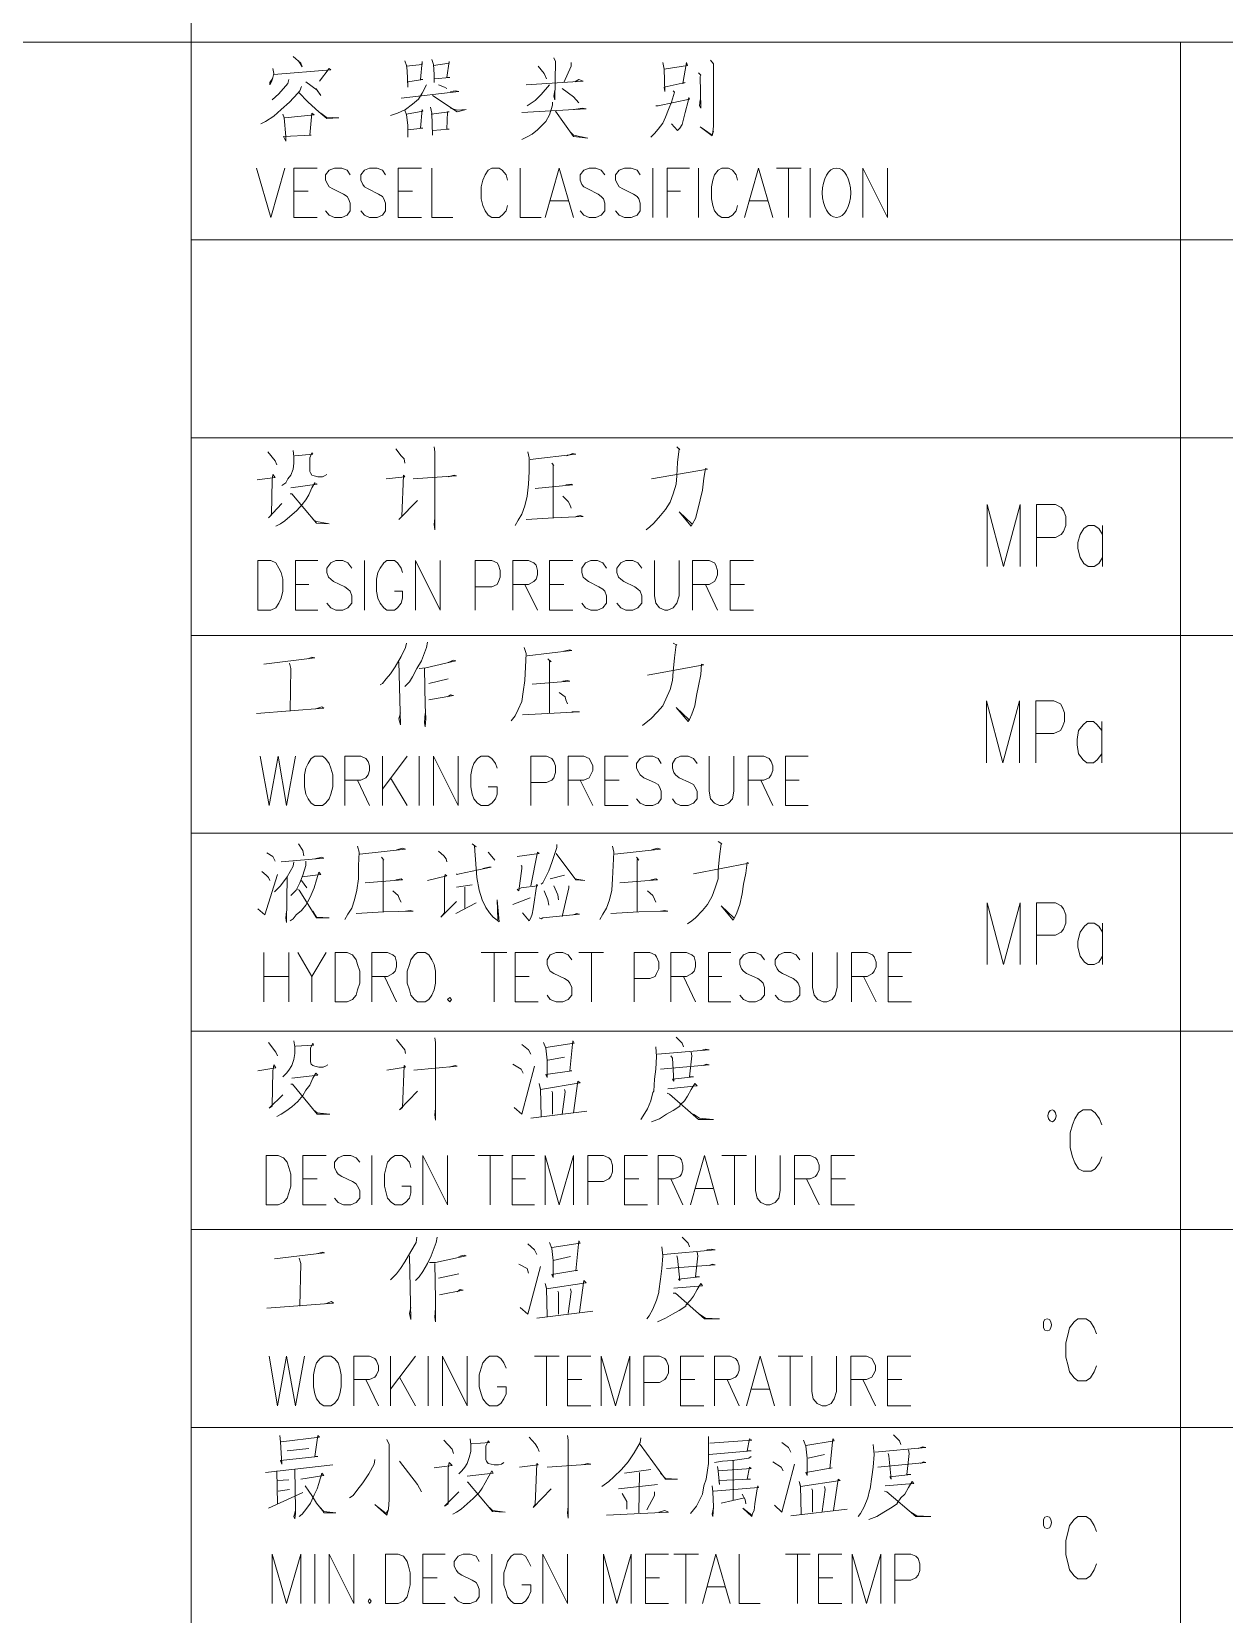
# Model space of a CAD drawing. Header units: millimetres. Extents: x 0 to 588, y 0 to 874.
# Drawn here: x 520.23 to 553.92, y 756.34 to 801.05 of the extents above; entities that cross this region are included whole.
import ezdxf

# ---------------------------------------------------------------- set-up
doc = ezdxf.new("R2010")
doc.units = ezdxf.units.MM
doc.layers.get('0').update_dxf_attribs({"lineweight": 18})

msp = doc.modelspace()

# ---------------------------------------------------------------- linework, layer by layer
at = {"color": 6, "lineweight": 0}
for points in [[(524.743, 806.344), (524.743, 677.777)], [(455.02, 800.756), (580.623, 800.756)], [(552.683, 800.756), (552.683, 677.777)], [(527.05, 800.015), (527.071, 799.867), (527.05, 799.761), (527.008, 799.634), (526.965, 799.55), (526.965, 799.613), (527.05, 799.74)], [(527.071, 799.846), (528.68, 799.973), (528.638, 800.015), (528.362, 799.655)], [(527.621, 800.354), (527.833, 800.163), (527.875, 800.058), (527.77, 800.227)], [(530.775, 800.227), (530.818, 800.1), (530.839, 799.952), (530.86, 799.486), (530.86, 799.634), (531.283, 799.698), (531.22, 799.698), (531.262, 800.205), (531.262, 800.121), (530.818, 800.079)], [(531.537, 800.269), (531.58, 800.121), (531.601, 799.846), (531.601, 799.613), (531.601, 799.719), (532.045, 799.761), (531.961, 799.761), (532.024, 800.205), (532.024, 800.163), (531.58, 800.1)], [(534.543, 800.079), (534.712, 799.867), (534.776, 799.719)], [(534.987, 800.312), (535.03, 800.205), (535.009, 799.126), (534.987, 799.232), (535.009, 799.402)], [(535.474, 800.184), (535.474, 800.079), (535.263, 799.613)], [(538.057, 800.184), (538.099, 799.994), (538.12, 799.359), (538.099, 799.486), (538.692, 799.613), (538.628, 799.592), (538.734, 800.184), (538.755, 800.1), (538.099, 799.994)], [(539.411, 800.248), (539.496, 800.142), (539.496, 798.385), (539.475, 798.216), (539.454, 798.11), (539.115, 798.364), (539.454, 798.131), (539.496, 798.237)], [(527.854, 799.507), (527.812, 799.38), (527.749, 799.316), (527.516, 799.062), (527.283, 798.851), (527.071, 798.661), (526.838, 798.513), (526.711, 798.449)], [(527.495, 799.698), (527.473, 799.592), (527.219, 799.295), (527.029, 799.126)], [(527.981, 799.634), (528.299, 799.402), (528.405, 799.253), (528.256, 799.444)], [(531.389, 799.55), (531.262, 799.316), (531.156, 799.147), (530.987, 798.999), (530.797, 798.851), (530.564, 798.745), (530.373, 798.682)], [(531.728, 799.55), (531.897, 799.486), (531.961, 799.444)], [(534.204, 799.55), (535.813, 799.655), (535.686, 799.698), (535.58, 799.634)], [(534.861, 799.55), (534.628, 799.274), (534.458, 799.105), (534.226, 798.957)], [(539.073, 799.888), (539.136, 799.824), (539.115, 799.783), (539.136, 798.894), (539.094, 798.957), (539.115, 799.126)], [(527.77, 799.338), (528.045, 799.062), (528.341, 798.787), (528.574, 798.597), (528.913, 798.618), (528.553, 798.639), (528.405, 798.745)], [(530.669, 799.169), (532.299, 799.359), (532.215, 799.38), (532.067, 799.359)], [(531.558, 799.253), (532.257, 798.787), (532.511, 798.851), (532.257, 798.83), (532.067, 798.894)], [(534.945, 799.062), (534.945, 798.978), (534.861, 798.703), (534.755, 798.513), (534.649, 798.406), (534.522, 798.28), (534.374, 798.153), (534.247, 798.089), (534.077, 798.004)], [(535.22, 799.444), (535.538, 799.211), (535.686, 799.042)], [(538.353, 799.38), (538.395, 799.338), (538.311, 799.062), (538.226, 798.851), (538.141, 798.639), (538.057, 798.47), (537.93, 798.301), (537.824, 798.173), (537.718, 798.068)], [(537.866, 798.957), (537.93, 798.957), (538.819, 799.147), (538.798, 799.19), (538.776, 799.084), (538.692, 798.766), (538.649, 798.576), (538.607, 798.427), (538.543, 798.322), (538.48, 798.258), (538.311, 798.449)], [(527.325, 798.724), (527.367, 798.618), (527.41, 798.089), (527.41, 797.962), (527.346, 798.089), (528.13, 798.131), (528.087, 798.131), (528.151, 798.745), (528.214, 798.703), (527.389, 798.618)], [(530.775, 798.83), (530.818, 798.703), (530.86, 798.406), (530.86, 798.068), (530.86, 798.28), (531.283, 798.322), (531.22, 798.322), (531.262, 798.851), (531.283, 798.809), (530.818, 798.724)], [(531.495, 798.915), (531.537, 798.745), (531.558, 798.131), (531.558, 798.258), (532.024, 798.301), (531.961, 798.301), (531.982, 798.787), (532.024, 798.787), (531.516, 798.724)], [(534.077, 798.766), (535.898, 798.872), (535.792, 798.894), (535.538, 798.851)], [(535.03, 798.809), (535.538, 798.089), (535.94, 798.046), (535.538, 798.131), (535.453, 798.216)], [(526.584, 797.2), (526.986, 795.803), (527.389, 797.2)], [(527.643, 795.803), (527.643, 797.2), (528.299, 797.2)], [(529.23, 797.009), (529.145, 797.137), (528.997, 797.2), (528.786, 797.2), (528.638, 797.137), (528.532, 797.009), (528.532, 796.861), (528.595, 796.735), (528.638, 796.671), (528.743, 796.607), (529.04, 796.459), (529.145, 796.396), (529.188, 796.332), (529.23, 796.205), (529.23, 795.994), (529.145, 795.867), (528.997, 795.803), (528.786, 795.803), (528.638, 795.867), (528.532, 795.994)], [(530.225, 797.009), (530.14, 797.137), (529.992, 797.2), (529.78, 797.2), (529.632, 797.137), (529.527, 797.009), (529.527, 796.861), (529.59, 796.735), (529.632, 796.671), (529.738, 796.607), (530.034, 796.459), (530.14, 796.396), (530.183, 796.332), (530.225, 796.205), (530.225, 795.994), (530.14, 795.867), (529.992, 795.803), (529.78, 795.803), (529.632, 795.867), (529.527, 795.994)], [(530.585, 795.803), (530.585, 797.2), (531.241, 797.2)], [(531.537, 797.2), (531.537, 795.803), (532.13, 795.803)], [(533.675, 796.861), (533.633, 797.009), (533.527, 797.137), (533.442, 797.2), (533.231, 797.2), (533.125, 797.137), (533.04, 797.009), (532.977, 796.861), (532.934, 796.671), (532.934, 796.332), (532.977, 796.141), (533.04, 795.994), (533.125, 795.867), (533.231, 795.803), (533.442, 795.803), (533.527, 795.867), (533.633, 795.994), (533.675, 796.141)], [(534.035, 797.2), (534.035, 795.803), (534.628, 795.803)], [(534.734, 795.803), (535.136, 797.2), (535.538, 795.803)], [(536.427, 797.009), (536.321, 797.137), (536.173, 797.2), (535.982, 797.2), (535.834, 797.137), (535.728, 797.009), (535.728, 796.861), (535.771, 796.735), (535.834, 796.671), (535.94, 796.607), (536.236, 796.459), (536.321, 796.396), (536.385, 796.332), (536.427, 796.205), (536.427, 795.994), (536.321, 795.867), (536.173, 795.803), (535.982, 795.803), (535.834, 795.867), (535.728, 795.994)], [(537.422, 797.009), (537.337, 797.137), (537.168, 797.2), (536.977, 797.2), (536.829, 797.137), (536.723, 797.009), (536.723, 796.861), (536.787, 796.735), (536.829, 796.671), (536.935, 796.607), (537.231, 796.459), (537.337, 796.396), (537.379, 796.332), (537.422, 796.205), (537.422, 795.994), (537.337, 795.867), (537.168, 795.803), (536.977, 795.803), (536.829, 795.867), (536.723, 795.994)], [(537.782, 797.2), (537.782, 795.803)], [(538.184, 795.803), (538.184, 797.2), (538.819, 797.2)], [(539.073, 797.2), (539.073, 795.803)], [(540.173, 796.861), (540.131, 797.009), (540.025, 797.137), (539.919, 797.2), (539.729, 797.2), (539.623, 797.137), (539.517, 797.009), (539.475, 796.861), (539.433, 796.671), (539.433, 796.332), (539.475, 796.141), (539.517, 795.994), (539.623, 795.867), (539.729, 795.803), (539.919, 795.803), (540.025, 795.867), (540.131, 795.994), (540.173, 796.141)], [(540.364, 795.803), (540.766, 797.2), (541.168, 795.803)], [(541.274, 797.2), (541.972, 797.2)], [(541.613, 797.2), (541.613, 795.803)], [(542.226, 797.2), (542.226, 795.803)], [(543.708, 795.803), (543.708, 797.2), (544.407, 795.803), (544.407, 797.2)], [(527.643, 796.544), (528.045, 796.544)], [(530.585, 796.544), (530.987, 796.544)], [(538.184, 796.544), (538.565, 796.544)], [(534.882, 796.269), (535.39, 796.269)], [(540.512, 796.269), (541.02, 796.269)], [(527.643, 795.803), (528.299, 795.803)], [(530.585, 795.803), (531.241, 795.803)], [(524.743, 795.168), (580.623, 795.168)], [(524.743, 789.58), (580.623, 789.58)], [(527.621, 789.22), (527.643, 789.051), (527.643, 788.861), (527.621, 788.691), (527.558, 788.521), (527.473, 788.416), (527.41, 788.31), (527.304, 788.226)], [(530.521, 789.262), (530.669, 789.072), (530.754, 788.987), (530.775, 788.861)], [(531.601, 789.326), (531.622, 789.178), (531.622, 786.976), (531.601, 787.124), (531.622, 787.315)], [(538.459, 789.326), (538.543, 789.241), (538.522, 789.262), (538.48, 788.881), (538.459, 788.501), (538.438, 788.268), (538.353, 787.992), (538.268, 787.76), (538.141, 787.548), (537.993, 787.379), (537.803, 787.167), (537.697, 787.061), (537.591, 786.976)], [(526.902, 789.178), (527.114, 788.924), (527.156, 788.818)], [(527.664, 789.072), (528.172, 789.115), (528.151, 789.157), (528.087, 789.008), (528.087, 788.628), (528.108, 788.585), (528.151, 788.521), (528.214, 788.501), (528.32, 788.479), (528.447, 788.479), (528.51, 788.501), (528.574, 788.543)], [(534.247, 789.178), (534.289, 789.008), (534.289, 788.628), (534.268, 788.268), (534.226, 787.929), (534.162, 787.654), (534.077, 787.421), (533.971, 787.252), (533.887, 787.103)], [(534.31, 788.966), (535.601, 789.115), (535.517, 789.136), (535.347, 789.072)], [(534.924, 788.861), (534.987, 788.797), (534.966, 788.818), (534.966, 787.315)], [(526.606, 788.394), (527.114, 788.458), (527.05, 788.543), (527.029, 788.394), (527.008, 787.4), (526.923, 787.315), (527.304, 787.717)], [(530.246, 788.416), (530.775, 788.479), (530.733, 788.521), (530.691, 787.358), (530.606, 787.273), (531.135, 787.802)], [(531.008, 788.416), (532.236, 788.501), (532.172, 788.521), (532.003, 788.479)], [(537.739, 788.416), (539.327, 788.691), (539.263, 788.712), (539.221, 788.437), (539.178, 788.098), (539.115, 787.823), (539.052, 787.548), (538.988, 787.294), (538.903, 787.146), (538.861, 787.082), (538.522, 787.484), (538.882, 787.146)], [(527.558, 788.162), (528.299, 788.268), (528.235, 788.31), (528.151, 788.162), (528.066, 787.971), (527.981, 787.823), (527.875, 787.696), (527.727, 787.527), (527.389, 787.231), (527.262, 787.146), (527.135, 787.082)], [(527.537, 787.992), (527.579, 787.992), (528.278, 787.167), (528.638, 787.146), (528.278, 787.21), (528.172, 787.273)], [(534.458, 788.141), (535.517, 788.247), (535.474, 788.268), (535.326, 788.247)], [(535.241, 787.929), (535.39, 787.781), (535.432, 787.696), (535.474, 787.59)], [(547.222, 785.939), (547.222, 787.696), (547.688, 785.939), (548.153, 787.696), (548.153, 785.939)], [(548.619, 785.939), (548.619, 787.696), (549.148, 787.696), (549.317, 787.612), (549.381, 787.527), (549.444, 787.358), (549.444, 787.103), (549.381, 786.934), (549.317, 786.85), (549.148, 786.765), (548.619, 786.765)], [(534.204, 787.273), (534.987, 787.315), (535.813, 787.358), (535.728, 787.379), (535.601, 787.358)], [(550.481, 786.85), (550.376, 787.019), (550.249, 787.103), (550.079, 787.103), (549.952, 787.019), (549.846, 786.85), (549.783, 786.616), (549.783, 786.447), (549.846, 786.193), (549.952, 786.024), (550.079, 785.939), (550.249, 785.939), (550.376, 786.024), (550.481, 786.193)], [(550.481, 787.103), (550.481, 785.939)], [(527.685, 784.712), (527.685, 786.109), (528.32, 786.109)], [(529.273, 785.897), (529.167, 786.045), (529.019, 786.109), (528.828, 786.109), (528.68, 786.045), (528.574, 785.897), (528.574, 785.77), (528.616, 785.643), (528.68, 785.58), (528.764, 785.516), (529.082, 785.368), (529.167, 785.304), (529.23, 785.241), (529.273, 785.114), (529.273, 784.902), (529.167, 784.775), (529.019, 784.712), (528.828, 784.712), (528.68, 784.775), (528.574, 784.902)], [(529.632, 786.109), (529.632, 784.712)], [(530.712, 785.77), (530.669, 785.897), (530.564, 786.045), (530.479, 786.109), (530.267, 786.109), (530.183, 786.045), (530.077, 785.897), (530.013, 785.77), (529.971, 785.58), (529.971, 785.241), (530.013, 785.051), (530.077, 784.902), (530.183, 784.775), (530.267, 784.712), (530.479, 784.712), (530.564, 784.775), (530.669, 784.902), (530.712, 785.051), (530.712, 785.241), (530.479, 785.241)], [(531.072, 784.712), (531.072, 786.109), (531.77, 784.712), (531.77, 786.109)], [(532.765, 784.712), (532.765, 786.109), (533.231, 786.109), (533.379, 786.045), (533.421, 785.982), (533.463, 785.833), (533.463, 785.643), (533.421, 785.516), (533.379, 785.432), (533.231, 785.368), (532.765, 785.368)], [(533.823, 784.712), (533.823, 786.109), (534.268, 786.109), (534.416, 786.045), (534.48, 785.982), (534.522, 785.833), (534.522, 785.706), (534.48, 785.58), (534.416, 785.516), (534.268, 785.432), (533.823, 785.432)], [(534.861, 784.712), (534.861, 786.109), (535.517, 786.109)], [(536.469, 785.897), (536.363, 786.045), (536.215, 786.109), (536.025, 786.109), (535.876, 786.045), (535.771, 785.897), (535.771, 785.77), (535.813, 785.643), (535.876, 785.58), (535.961, 785.516), (536.258, 785.368), (536.363, 785.304), (536.427, 785.241), (536.469, 785.114), (536.469, 784.902), (536.363, 784.775), (536.215, 784.712), (536.025, 784.712), (535.876, 784.775), (535.771, 784.902)], [(537.464, 785.897), (537.358, 786.045), (537.21, 786.109), (537.019, 786.109), (536.871, 786.045), (536.765, 785.897), (536.765, 785.77), (536.808, 785.643), (536.871, 785.58), (536.956, 785.516), (537.274, 785.368), (537.358, 785.304), (537.422, 785.241), (537.464, 785.114), (537.464, 784.902), (537.358, 784.775), (537.21, 784.712), (537.019, 784.712), (536.871, 784.775), (536.765, 784.902)], [(537.824, 786.109), (537.824, 785.114), (537.866, 784.902), (537.972, 784.775), (538.12, 784.712), (538.205, 784.712), (538.353, 784.775), (538.459, 784.902), (538.522, 785.114), (538.522, 786.109)], [(538.903, 784.712), (538.903, 786.109), (539.369, 786.109), (539.517, 786.045), (539.559, 785.982), (539.602, 785.833), (539.602, 785.706), (539.559, 785.58), (539.517, 785.516), (539.369, 785.432), (538.903, 785.432)], [(539.962, 784.712), (539.962, 786.109), (540.618, 786.109)], [(527.685, 785.432), (528.066, 785.432)], [(534.162, 785.432), (534.522, 784.712)], [(534.861, 785.432), (535.263, 785.432)], [(539.263, 785.432), (539.602, 784.712)], [(539.962, 785.432), (540.364, 785.432)], [(527.685, 784.712), (528.32, 784.712)], [(534.861, 784.712), (535.517, 784.712)], [(539.962, 784.712), (540.618, 784.712)], [(524.743, 783.992), (580.623, 783.992)], [(530.818, 783.78), (530.797, 783.654), (530.669, 783.399), (530.5, 783.103), (530.373, 782.912), (530.246, 782.764), (530.14, 782.638), (530.077, 782.595)], [(531.41, 783.801), (531.389, 783.654), (531.241, 783.272), (531.114, 783.06), (530.987, 782.828), (530.902, 782.68), (530.775, 782.552)], [(534.141, 783.654), (534.204, 783.484), (534.162, 782.722), (534.12, 782.405), (534.077, 782.129), (533.971, 781.897), (533.887, 781.727), (533.781, 781.579)], [(534.226, 783.42), (535.495, 783.569), (535.432, 783.59), (535.263, 783.548)], [(538.353, 783.78), (538.459, 783.717), (538.438, 783.738), (538.395, 783.357), (538.353, 782.976), (538.332, 782.722), (538.268, 782.468), (538.057, 782.002), (537.909, 781.833), (537.718, 781.642), (537.591, 781.537), (537.485, 781.452)], [(526.796, 783.187), (528.235, 783.357), (528.151, 783.378), (528.045, 783.336)], [(527.516, 783.209), (527.558, 783.06), (527.537, 781.854)], [(530.606, 783.251), (530.648, 781.473), (530.606, 781.642), (530.648, 781.812)], [(531.178, 783.06), (531.368, 783.082), (532.215, 783.272), (532.151, 783.294), (532.003, 783.23)], [(531.326, 783.06), (531.347, 782.023), (531.368, 781.642), (531.347, 781.41), (531.326, 781.537), (531.347, 781.791)], [(534.818, 783.336), (534.903, 783.251), (534.861, 783.272), (534.861, 781.791)], [(537.633, 782.87), (539.221, 783.167), (539.157, 783.187), (539.136, 782.891), (539.073, 782.574), (539.009, 782.298), (538.967, 782.002), (538.882, 781.769), (538.819, 781.621), (538.776, 781.558), (538.438, 781.96), (538.798, 781.621)], [(531.453, 782.638), (532.003, 782.764)], [(534.374, 782.616), (535.432, 782.701), (535.369, 782.722), (535.241, 782.701)], [(531.453, 782.171), (532.151, 782.298), (532.067, 782.32), (531.982, 782.256)], [(535.136, 782.383), (535.305, 782.256), (535.326, 782.171), (535.369, 782.066)], [(547.201, 780.394), (547.201, 782.151), (547.666, 780.394), (548.132, 782.151), (548.132, 780.394)], [(548.598, 780.394), (548.598, 782.151), (549.106, 782.151), (549.296, 782.066), (549.338, 781.981), (549.402, 781.812), (549.402, 781.558), (549.338, 781.389), (549.296, 781.304), (549.106, 781.219), (548.598, 781.219)], [(526.584, 781.791), (528.489, 781.939), (528.426, 781.981), (528.256, 781.918)], [(534.098, 781.749), (535.707, 781.833), (535.495, 781.833)], [(550.46, 781.304), (550.333, 781.473), (550.227, 781.558), (550.037, 781.558), (549.931, 781.473), (549.804, 781.304), (549.762, 781.05), (549.762, 780.902), (549.804, 780.648), (549.931, 780.479), (550.037, 780.394), (550.227, 780.394), (550.333, 780.479), (550.46, 780.648)], [(550.46, 781.558), (550.46, 780.394)], [(526.69, 780.584), (526.944, 779.187), (527.198, 780.584), (527.431, 779.187), (527.685, 780.584)], [(529.082, 779.187), (529.082, 780.584), (529.527, 780.584), (529.675, 780.521), (529.738, 780.436), (529.78, 780.309), (529.78, 780.182), (529.738, 780.055), (529.675, 779.971), (529.527, 779.907), (529.082, 779.907)], [(530.14, 780.584), (530.14, 779.187)], [(530.839, 780.584), (530.14, 779.653)], [(531.178, 780.584), (531.178, 779.187)], [(531.58, 779.187), (531.58, 780.584), (532.278, 779.187), (532.278, 780.584)], [(533.379, 780.245), (533.337, 780.373), (533.231, 780.521), (533.125, 780.584), (532.934, 780.584), (532.828, 780.521), (532.723, 780.373), (532.68, 780.245), (532.638, 780.055), (532.638, 779.716), (532.68, 779.505), (532.723, 779.377), (532.828, 779.251), (532.934, 779.187), (533.125, 779.187), (533.231, 779.251), (533.337, 779.377), (533.379, 779.505), (533.379, 779.716), (533.125, 779.716)], [(534.331, 779.187), (534.331, 780.584), (534.776, 780.584), (534.924, 780.521), (534.987, 780.436), (535.03, 780.309), (535.03, 780.119), (534.987, 779.971), (534.924, 779.907), (534.776, 779.843), (534.331, 779.843)], [(535.39, 779.187), (535.39, 780.584), (535.834, 780.584), (535.982, 780.521), (536.025, 780.436), (536.088, 780.309), (536.088, 780.182), (535.982, 779.971), (535.834, 779.907), (535.39, 779.907)], [(536.427, 779.187), (536.427, 780.584), (537.083, 780.584)], [(538.014, 780.373), (537.93, 780.521), (537.782, 780.584), (537.57, 780.584), (537.422, 780.521), (537.316, 780.373), (537.316, 780.245), (537.379, 780.119), (537.422, 780.055), (537.528, 779.971), (537.824, 779.843), (537.93, 779.78), (537.972, 779.716), (538.014, 779.59), (538.014, 779.377), (537.93, 779.251), (537.782, 779.187), (537.57, 779.187), (537.422, 779.251), (537.316, 779.377)], [(539.03, 780.373), (538.924, 780.521), (538.776, 780.584), (538.565, 780.584), (538.417, 780.521), (538.332, 780.373), (538.332, 780.245), (538.374, 780.119), (538.417, 780.055), (538.522, 779.971), (538.819, 779.843), (538.924, 779.78), (538.967, 779.716), (539.03, 779.59), (539.03, 779.377), (538.924, 779.251), (538.776, 779.187), (538.565, 779.187), (538.417, 779.251), (538.332, 779.377)], [(539.369, 780.584), (539.369, 779.59), (539.411, 779.377), (539.517, 779.251), (539.665, 779.187), (539.771, 779.187), (539.919, 779.251), (540.025, 779.377), (540.067, 779.59), (540.067, 780.584)], [(540.47, 779.187), (540.47, 780.584), (540.914, 780.584), (541.062, 780.521), (541.126, 780.436), (541.168, 780.309), (541.168, 780.182), (541.126, 780.055), (541.062, 779.971), (540.914, 779.907), (540.47, 779.907)], [(541.528, 779.187), (541.528, 780.584), (542.163, 780.584)], [(529.442, 779.907), (529.78, 779.187)], [(530.373, 779.971), (530.839, 779.187)], [(535.728, 779.907), (536.088, 779.187)], [(536.427, 779.907), (536.829, 779.907)], [(540.83, 779.907), (541.168, 779.187)], [(541.528, 779.907), (541.909, 779.907)], [(536.427, 779.187), (537.083, 779.187)], [(541.528, 779.187), (542.163, 779.187)], [(524.743, 778.404), (580.623, 778.404)], [(524.743, 778.404), (580.623, 778.404)], [(527.77, 778.107), (527.897, 777.917), (527.918, 777.769)], [(529.442, 778.044), (529.484, 777.875), (529.463, 777.494), (529.463, 777.113), (529.421, 776.795), (529.357, 776.52), (529.273, 776.287), (529.167, 776.118), (529.082, 775.97)], [(532.68, 778.107), (532.786, 778.023), (532.744, 778.044), (532.786, 777.409), (532.807, 777.155), (532.871, 776.795), (532.956, 776.52), (533.061, 776.308), (533.167, 776.16), (533.273, 776.033), (533.379, 775.948), (533.442, 775.907), (533.379, 776.52), (533.4, 775.97)], [(535.072, 778.087), (535.072, 778.002), (534.924, 777.578), (534.839, 777.346), (534.734, 777.134), (534.67, 777.007), (534.628, 776.965)], [(536.639, 778.044), (536.681, 777.875), (536.639, 777.113), (536.617, 776.795), (536.554, 776.52), (536.469, 776.287), (536.363, 776.118), (536.279, 775.97)], [(539.623, 778.171), (539.729, 778.107), (539.708, 778.107), (539.665, 777.748), (539.623, 777.367), (539.623, 777.113), (539.538, 776.859), (539.454, 776.626), (539.327, 776.393), (539.178, 776.224), (538.988, 776.012), (538.882, 775.928), (538.755, 775.843)], [(526.881, 777.854), (527.05, 777.748), (527.114, 777.621)], [(527.643, 777.599), (527.621, 777.473), (527.452, 777.177), (527.262, 776.922), (527.092, 776.753)], [(527.283, 777.599), (528.489, 777.706), (528.426, 777.727), (528.235, 777.684)], [(527.981, 777.621), (527.981, 777.494), (527.897, 777.219), (527.812, 777.007), (527.706, 776.795), (527.558, 776.647)], [(529.505, 777.811), (530.797, 777.959), (530.712, 777.98), (530.543, 777.938)], [(530.119, 777.727), (530.183, 777.642), (530.162, 777.663), (530.162, 776.181)], [(531.728, 777.896), (531.876, 777.769), (531.939, 777.684), (531.961, 777.599)], [(533.125, 777.875), (533.231, 777.748), (533.315, 777.642)], [(533.95, 777.748), (534.564, 777.833), (534.522, 777.875), (534.331, 776.922)], [(535.051, 777.833), (535.601, 777.091), (535.855, 777.07), (535.58, 777.113)], [(536.702, 777.811), (537.993, 777.959), (537.909, 777.98), (537.739, 777.938)], [(537.316, 777.727), (537.379, 777.642), (537.337, 777.663), (537.337, 776.181)], [(526.627, 776.266), (526.817, 776.097), (527.177, 777.24)], [(526.732, 777.325), (526.86, 777.219), (526.923, 777.155), (526.965, 777.07)], [(527.452, 777.177), (527.431, 775.885), (527.41, 776.012), (527.431, 776.202)], [(527.875, 777.177), (528.405, 777.24), (528.341, 777.303), (528.278, 777.091), (528.214, 776.859), (528.13, 776.668), (528.066, 776.52), (527.981, 776.372), (527.854, 776.224), (527.706, 776.097), (527.621, 775.991), (527.537, 775.928)], [(531.41, 777.07), (531.961, 777.198), (531.918, 777.24), (531.897, 777.134), (531.897, 776.16), (531.791, 776.033), (532.236, 776.478)], [(532.236, 777.261), (532.257, 777.24), (532.321, 777.261), (533.21, 777.451), (533.146, 777.451), (532.977, 777.409)], [(534.056, 777.494), (534.077, 777.473), (534.077, 777.409), (533.993, 776.774), (533.95, 776.817), (534.056, 776.859), (534.522, 776.922), (534.501, 776.965), (534.395, 776.266), (534.374, 776.118), (534.331, 776.012), (534.289, 775.928), (534.098, 776.16)], [(535.284, 777.219), (534.882, 777.113)], [(538.924, 777.261), (540.491, 777.558), (540.448, 777.578), (540.406, 777.282), (540.343, 776.965), (540.3, 776.69), (540.237, 776.393), (540.152, 776.16), (540.089, 776.012), (540.046, 775.948), (539.708, 776.351), (540.067, 776.012)], [(527.727, 776.837), (527.791, 776.795), (528.278, 776.012), (528.638, 776.012), (528.278, 776.033), (528.172, 776.202)], [(527.854, 777.07), (528.003, 776.859)], [(529.654, 777.007), (530.712, 777.091), (530.669, 777.113), (530.521, 777.091)], [(530.437, 776.774), (530.585, 776.647), (530.627, 776.541), (530.669, 776.457)], [(532.236, 776.88), (532.68, 776.944)], [(532.469, 776.88), (532.469, 776.287)], [(534.712, 776.774), (534.818, 776.52), (534.839, 776.372)], [(534.987, 776.922), (535.093, 776.668), (535.115, 776.52)], [(535.411, 776.922), (535.411, 776.859), (535.22, 776.055)], [(536.85, 777.007), (537.909, 777.091), (537.866, 777.113), (537.718, 777.091)], [(537.633, 776.774), (537.782, 776.647), (537.824, 776.541), (537.866, 776.457)], [(532.215, 776.139), (532.786, 776.436)], [(533.823, 776.393), (534.31, 776.584)], [(547.222, 774.7), (547.222, 776.436), (547.688, 774.7), (548.153, 776.436), (548.153, 774.7)], [(548.619, 774.7), (548.619, 776.436), (549.148, 776.436), (549.317, 776.351), (549.381, 776.266), (549.444, 776.097), (549.444, 775.864), (549.381, 775.694), (549.317, 775.61), (549.148, 775.525), (548.619, 775.525)], [(529.399, 776.139), (530.183, 776.181), (531.008, 776.202), (530.923, 776.224), (530.797, 776.202)], [(534.564, 776.012), (534.628, 775.991), (534.67, 776.012), (535.707, 776.118), (535.622, 776.139), (535.538, 776.097)], [(536.596, 776.139), (537.379, 776.181), (538.205, 776.202), (538.12, 776.224), (537.993, 776.202)], [(550.481, 775.61), (550.376, 775.779), (550.249, 775.864), (550.079, 775.864), (549.973, 775.779), (549.846, 775.61), (549.783, 775.356), (549.783, 775.187), (549.846, 774.933), (549.973, 774.764), (550.079, 774.7), (550.249, 774.7), (550.376, 774.764), (550.481, 774.933)], [(550.481, 775.864), (550.481, 774.7)], [(526.796, 775.039), (526.796, 773.641)], [(527.495, 775.039), (527.495, 773.641)], [(527.749, 775.039), (528.151, 774.361), (528.151, 773.641)], [(528.553, 775.039), (528.151, 774.361)], [(529.844, 773.641), (529.844, 775.039), (530.288, 775.039), (530.437, 774.975), (530.5, 774.912), (530.543, 774.764), (530.543, 774.636), (530.5, 774.51), (530.437, 774.446), (530.288, 774.361), (529.844, 774.361)], [(532.934, 775.039), (533.654, 775.039)], [(533.294, 775.039), (533.294, 773.641)], [(533.887, 773.641), (533.887, 775.039), (534.543, 775.039)], [(535.495, 774.827), (535.39, 774.975), (535.241, 775.039), (535.051, 775.039), (534.882, 774.975), (534.797, 774.827), (534.797, 774.7), (534.839, 774.573), (534.882, 774.51), (534.987, 774.446), (535.284, 774.298), (535.39, 774.234), (535.432, 774.17), (535.495, 774.044), (535.495, 773.832), (535.39, 773.705), (535.241, 773.641), (535.051, 773.641), (534.882, 773.705), (534.797, 773.832)], [(535.686, 775.039), (536.385, 775.039)], [(536.046, 775.039), (536.046, 773.641)], [(537.252, 773.641), (537.252, 775.039), (537.697, 775.039), (537.845, 774.975), (537.887, 774.912), (537.951, 774.764), (537.951, 774.573), (537.887, 774.446), (537.845, 774.361), (537.697, 774.298), (537.252, 774.298)], [(538.289, 773.641), (538.289, 775.039), (538.734, 775.039), (538.882, 774.975), (538.946, 774.912), (538.988, 774.764), (538.988, 774.636), (538.946, 774.51), (538.882, 774.446), (538.734, 774.361), (538.289, 774.361)], [(539.348, 773.641), (539.348, 775.039), (539.983, 775.039)], [(540.935, 774.827), (540.83, 774.975), (540.681, 775.039), (540.491, 775.039), (540.343, 774.975), (540.237, 774.827), (540.237, 774.7), (540.279, 774.573), (540.343, 774.51), (540.427, 774.446), (540.745, 774.298), (540.83, 774.234), (540.893, 774.17), (540.935, 774.044), (540.935, 773.832), (540.83, 773.705), (540.681, 773.641), (540.491, 773.641), (540.343, 773.705), (540.237, 773.832)], [(541.93, 774.827), (541.824, 774.975), (541.676, 775.039), (541.486, 775.039), (541.337, 774.975), (541.232, 774.827), (541.232, 774.7), (541.295, 774.573), (541.337, 774.51), (541.443, 774.446), (541.74, 774.298), (541.824, 774.234), (541.888, 774.17), (541.93, 774.044), (541.93, 773.832), (541.824, 773.705), (541.676, 773.641), (541.486, 773.641), (541.337, 773.705), (541.232, 773.832)], [(542.29, 775.039), (542.29, 774.044), (542.332, 773.832), (542.438, 773.705), (542.586, 773.641), (542.692, 773.641), (542.84, 773.705), (542.925, 773.832), (542.989, 774.044), (542.989, 775.039)], [(543.391, 773.641), (543.391, 775.039), (543.835, 775.039), (543.983, 774.975), (544.026, 774.912), (544.089, 774.764), (544.089, 774.636), (544.026, 774.51), (543.983, 774.446), (543.835, 774.361), (543.391, 774.361)], [(544.428, 773.641), (544.428, 775.039), (545.084, 775.039)], [(526.796, 774.361), (527.495, 774.361)], [(530.204, 774.361), (530.543, 773.641)], [(533.887, 774.361), (534.289, 774.361)], [(538.649, 774.361), (538.988, 773.641)], [(539.348, 774.361), (539.729, 774.361)], [(543.729, 774.361), (544.089, 773.641)], [(544.428, 774.361), (544.83, 774.361)], [(533.887, 773.641), (534.543, 773.641)], [(539.348, 773.641), (539.983, 773.641)], [(544.428, 773.641), (545.084, 773.641)], [(524.743, 772.816), (580.623, 772.816)], [(526.923, 772.498), (527.135, 772.223), (527.177, 772.118)], [(527.643, 772.541), (527.664, 772.372), (527.664, 772.181), (527.643, 772.012), (527.579, 771.842), (527.495, 771.715), (527.431, 771.63), (527.325, 771.525)], [(527.685, 772.393), (528.193, 772.414), (528.172, 772.477), (528.108, 772.329), (528.108, 771.948), (528.13, 771.884), (528.172, 771.842), (528.235, 771.821), (528.341, 771.8), (528.468, 771.8), (528.532, 771.821), (528.595, 771.864)], [(530.543, 772.583), (530.691, 772.393), (530.775, 772.287), (530.797, 772.181)], [(531.622, 772.626), (531.643, 772.498), (531.643, 770.297), (531.622, 770.446), (531.643, 770.636)], [(534.077, 772.435), (534.268, 772.287), (534.331, 772.16)], [(534.691, 772.498), (534.755, 772.329), (534.797, 771.99), (534.797, 771.504), (534.755, 771.588), (535.495, 771.694), (535.432, 771.694), (535.517, 772.541), (535.559, 772.477), (534.755, 772.351)], [(537.866, 772.372), (537.887, 772.096), (537.866, 771.737), (537.824, 771.461), (537.803, 771.123), (537.782, 771.08), (537.718, 770.848), (537.633, 770.615), (537.506, 770.424), (537.443, 770.318)], [(537.909, 772.16), (539.369, 772.287), (539.263, 772.308), (539.136, 772.266)], [(538.289, 772.118), (538.332, 772.054), (538.374, 771.398), (538.332, 771.461), (538.924, 771.525), (538.819, 771.525), (538.882, 772.118), (538.861, 772.223)], [(538.438, 772.647), (538.607, 772.477), (538.649, 772.372)], [(526.627, 771.694), (527.135, 771.779), (527.071, 771.864), (527.05, 771.694), (527.029, 770.699), (526.944, 770.636), (527.325, 771.017)], [(530.267, 771.715), (530.797, 771.8), (530.754, 771.842), (530.712, 770.657), (530.627, 770.594), (531.135, 771.123)], [(531.029, 771.715), (532.257, 771.821), (532.193, 771.842), (532.024, 771.8)], [(533.823, 771.884), (534.056, 771.737), (534.12, 771.63)], [(533.866, 770.657), (534.077, 770.466), (534.437, 771.821)], [(534.818, 771.99), (535.284, 772.075)], [(537.993, 771.737), (539.369, 771.864), (539.284, 771.884), (539.2, 771.842)], [(527.579, 771.483), (528.32, 771.567), (528.256, 771.63), (528.172, 771.483), (528.087, 771.292), (527.981, 771.144), (527.897, 770.995), (527.749, 770.826), (527.579, 770.678), (527.41, 770.551), (527.283, 770.466), (527.156, 770.403)], [(535.538, 770.509), (535.665, 771.398), (535.728, 771.355), (534.606, 771.165), (534.564, 771.335), (534.606, 771.186), (534.628, 770.403)], [(538.205, 771.186), (539.03, 771.271), (538.967, 771.335), (538.861, 771.165), (538.755, 770.975), (538.67, 770.848), (538.543, 770.72), (538.543, 770.699), (538.353, 770.572), (538.163, 770.466), (537.972, 770.34), (537.739, 770.255)], [(527.558, 771.313), (527.6, 771.313), (528.299, 770.466), (528.659, 770.466), (528.299, 770.509), (528.193, 770.594)], [(534.945, 770.466), (534.945, 771.08), (534.924, 771.123)], [(535.284, 771.165), (535.305, 771.101), (535.22, 770.466)], [(538.184, 771.059), (538.247, 771.038), (539.073, 770.318), (539.496, 770.318), (539.475, 770.318), (539.094, 770.36), (538.924, 770.466)], [(534.331, 770.36), (535.919, 770.551)], [(550.46, 770.17), (550.397, 770.34), (550.27, 770.509), (550.164, 770.594), (549.931, 770.594), (549.804, 770.509), (549.698, 770.34), (549.635, 770.17), (549.571, 769.937), (549.571, 769.514), (549.635, 769.26), (549.698, 769.091), (549.804, 768.922), (549.931, 768.858), (550.164, 768.858), (550.27, 768.922), (550.397, 769.091), (550.46, 769.26)], [(527.897, 767.905), (527.897, 769.302), (528.553, 769.302)], [(529.505, 769.112), (529.399, 769.239), (529.251, 769.302), (529.04, 769.302), (528.891, 769.239), (528.786, 769.112), (528.786, 768.963), (528.849, 768.837), (528.891, 768.773), (528.997, 768.709), (529.294, 768.562), (529.399, 768.498), (529.442, 768.434), (529.505, 768.308), (529.505, 768.096), (529.399, 767.969), (529.251, 767.905), (529.04, 767.905), (528.891, 767.969), (528.786, 768.096)], [(529.844, 769.302), (529.844, 767.905)], [(530.945, 768.963), (530.902, 769.112), (530.797, 769.239), (530.691, 769.302), (530.5, 769.302), (530.394, 769.239), (530.288, 769.112), (530.246, 768.963), (530.204, 768.773), (530.204, 768.434), (530.246, 768.244), (530.288, 768.096), (530.394, 767.969), (530.5, 767.905), (530.691, 767.905), (530.797, 767.969), (530.902, 768.096), (530.945, 768.244), (530.945, 768.434), (530.691, 768.434)], [(531.283, 767.905), (531.283, 769.302), (531.982, 767.905), (531.982, 769.302)], [(532.85, 769.302), (533.548, 769.302)], [(533.188, 769.302), (533.188, 767.905)], [(533.802, 767.905), (533.802, 769.302), (534.437, 769.302)], [(534.734, 767.905), (534.734, 769.302), (535.136, 767.905), (535.538, 769.302), (535.538, 767.905)], [(535.94, 767.905), (535.94, 769.302), (536.385, 769.302), (536.533, 769.239), (536.596, 769.176), (536.639, 769.027), (536.639, 768.837), (536.596, 768.709), (536.533, 768.646), (536.385, 768.562), (535.94, 768.562)], [(536.977, 767.905), (536.977, 769.302), (537.633, 769.302)], [(537.93, 767.905), (537.93, 769.302), (538.374, 769.302), (538.543, 769.239), (538.586, 769.176), (538.628, 769.027), (538.628, 768.9), (538.586, 768.773), (538.543, 768.709), (538.374, 768.646), (537.93, 768.646)], [(538.84, 767.905), (539.242, 769.302), (539.623, 767.905)], [(539.729, 769.302), (540.427, 769.302)], [(540.089, 769.302), (540.089, 767.905)], [(540.681, 769.302), (540.681, 768.308), (540.724, 768.096), (540.83, 767.969), (540.978, 767.905), (541.083, 767.905), (541.232, 767.969), (541.337, 768.096), (541.38, 768.308), (541.38, 769.302)], [(541.782, 767.905), (541.782, 769.302), (542.226, 769.302), (542.375, 769.239), (542.417, 769.176), (542.481, 769.027), (542.481, 768.9), (542.417, 768.773), (542.375, 768.709), (542.226, 768.646), (541.782, 768.646)], [(542.819, 767.905), (542.819, 769.302), (543.475, 769.302)], [(527.897, 768.646), (528.299, 768.646)], [(533.802, 768.646), (534.183, 768.646)], [(536.977, 768.646), (537.379, 768.646)], [(538.289, 768.646), (538.628, 767.905)], [(542.121, 768.646), (542.481, 767.905)], [(542.819, 768.646), (543.221, 768.646)], [(538.988, 768.371), (539.475, 768.371)], [(527.897, 767.905), (528.553, 767.905)], [(533.802, 767.905), (534.437, 767.905)], [(536.977, 767.905), (537.633, 767.905)], [(542.819, 767.905), (543.475, 767.905)], [(524.743, 767.207), (580.623, 767.207)], [(531.114, 766.995), (531.093, 766.847), (530.945, 766.593), (530.775, 766.297), (530.648, 766.106), (530.543, 765.958), (530.373, 765.788)], [(531.686, 766.995), (531.664, 766.847), (531.516, 766.466), (531.41, 766.254), (531.283, 766.022), (531.178, 765.874), (531.072, 765.768)], [(534.861, 766.847), (534.924, 766.677), (534.966, 766.339), (534.966, 765.852), (534.924, 765.937), (535.665, 766.064), (535.601, 766.043), (535.686, 766.889), (535.728, 766.826), (534.924, 766.699)], [(538.607, 766.995), (538.776, 766.826), (538.819, 766.72)], [(527.092, 766.381), (528.51, 766.551), (528.447, 766.572), (528.32, 766.53)], [(530.902, 766.466), (530.945, 764.667), (530.902, 764.836), (530.945, 765.005)], [(531.474, 766.276), (531.643, 766.276), (532.511, 766.466), (532.447, 766.487), (532.299, 766.445)], [(534.247, 766.805), (534.437, 766.635), (534.501, 766.508)], [(534.966, 766.339), (535.453, 766.445)], [(538.035, 766.72), (538.057, 766.466), (538.035, 766.106), (537.993, 765.81), (537.951, 765.471), (537.951, 765.429), (537.887, 765.217), (537.782, 764.963), (537.676, 764.773), (537.612, 764.688)], [(538.078, 766.508), (539.538, 766.635), (539.433, 766.656), (539.306, 766.635)], [(538.459, 766.466), (538.48, 766.403), (538.543, 765.768), (538.501, 765.81), (539.094, 765.874), (538.988, 765.874), (539.052, 766.466), (539.03, 766.572)], [(527.791, 766.403), (527.833, 766.254), (527.812, 765.048)], [(531.622, 766.254), (531.643, 765.239), (531.643, 764.604), (531.622, 764.73), (531.643, 764.985)], [(533.993, 766.233), (534.226, 766.106), (534.268, 765.979)], [(534.035, 765.005), (534.247, 764.815), (534.606, 766.169)], [(538.163, 766.106), (539.538, 766.212), (539.454, 766.233), (539.369, 766.191)], [(531.728, 765.831), (532.299, 765.958)], [(535.707, 764.879), (535.834, 765.768), (535.898, 765.704), (534.776, 765.534), (534.734, 765.683), (534.776, 765.556), (534.797, 764.751)], [(535.453, 765.534), (535.474, 765.45), (535.39, 764.836)], [(538.374, 765.556), (539.178, 765.619), (539.136, 765.683), (539.03, 765.514), (538.924, 765.323), (538.84, 765.217), (538.713, 765.069), (538.713, 765.048), (538.522, 764.921), (538.332, 764.815), (538.141, 764.709), (537.909, 764.604)], [(526.881, 764.985), (528.764, 765.133), (528.701, 765.175), (528.532, 765.111)], [(531.749, 765.365), (532.426, 765.492), (532.342, 765.514), (532.257, 765.45)], [(535.115, 764.815), (535.115, 765.429), (535.093, 765.471)], [(538.353, 765.408), (538.417, 765.408), (539.242, 764.688), (539.665, 764.688), (539.644, 764.688), (539.263, 764.709), (539.094, 764.815)], [(534.501, 764.709), (536.088, 764.899)], [(550.312, 764.265), (550.249, 764.434), (550.143, 764.604), (550.016, 764.688), (549.783, 764.688), (549.677, 764.604), (549.55, 764.434), (549.508, 764.265), (549.444, 764.01), (549.444, 763.608), (549.508, 763.355), (549.55, 763.185), (549.677, 763.016), (549.783, 762.931), (550.016, 762.931), (550.143, 763.016), (550.249, 763.185), (550.312, 763.355)], [(526.944, 763.63), (527.177, 762.233), (527.431, 763.63), (527.685, 762.233), (527.939, 763.63)], [(529.336, 762.233), (529.336, 763.63), (529.78, 763.63), (529.929, 763.566), (529.971, 763.502), (530.034, 763.355), (530.034, 763.228), (529.971, 763.101), (529.929, 763.037), (529.78, 762.973), (529.336, 762.973)], [(530.373, 763.63), (530.373, 762.233)], [(531.072, 763.63), (530.373, 762.698)], [(531.432, 763.63), (531.432, 762.233)], [(531.834, 762.233), (531.834, 763.63), (532.532, 762.233), (532.532, 763.63)], [(533.633, 763.291), (533.569, 763.439), (533.485, 763.566), (533.379, 763.63), (533.167, 763.63), (533.082, 763.566), (532.977, 763.439), (532.934, 763.291), (532.871, 763.101), (532.871, 762.762), (532.934, 762.572), (532.977, 762.423), (533.082, 762.296), (533.167, 762.233), (533.379, 762.233), (533.485, 762.296), (533.569, 762.423), (533.633, 762.572), (533.633, 762.762), (533.379, 762.762)], [(534.437, 763.63), (535.136, 763.63)], [(534.776, 763.63), (534.776, 762.233)], [(535.369, 762.233), (535.369, 763.63), (536.025, 763.63)], [(536.321, 762.233), (536.321, 763.63), (536.723, 762.233), (537.125, 763.63), (537.125, 762.233)], [(537.528, 762.233), (537.528, 763.63), (537.972, 763.63), (538.12, 763.566), (538.163, 763.502), (538.226, 763.355), (538.226, 763.164), (538.163, 763.037), (538.12, 762.973), (537.972, 762.889), (537.528, 762.889)], [(538.565, 762.233), (538.565, 763.63), (539.221, 763.63)], [(539.517, 762.233), (539.517, 763.63), (539.962, 763.63), (540.11, 763.566), (540.173, 763.502), (540.216, 763.355), (540.216, 763.228), (540.173, 763.101), (540.11, 763.037), (539.962, 762.973), (539.517, 762.973)], [(540.427, 762.233), (540.808, 763.63), (541.211, 762.233)], [(541.316, 763.63), (542.015, 763.63)], [(541.655, 763.63), (541.655, 762.233)], [(542.269, 763.63), (542.269, 762.635), (542.311, 762.423), (542.417, 762.296), (542.565, 762.233), (542.671, 762.233), (542.819, 762.296), (542.904, 762.423), (542.967, 762.635), (542.967, 763.63)], [(543.37, 762.233), (543.37, 763.63), (543.814, 763.63), (543.962, 763.566), (544.005, 763.502), (544.068, 763.355), (544.068, 763.228), (544.005, 763.101), (543.962, 763.037), (543.814, 762.973), (543.37, 762.973)], [(544.407, 762.233), (544.407, 763.63), (545.063, 763.63)], [(529.675, 762.973), (530.034, 762.233)], [(530.627, 763.037), (531.072, 762.233)], [(535.369, 762.973), (535.771, 762.973)], [(538.565, 762.973), (538.967, 762.973)], [(539.877, 762.973), (540.216, 762.233)], [(543.708, 762.973), (544.068, 762.233)], [(544.407, 762.973), (544.809, 762.973)], [(540.576, 762.698), (541.062, 762.698)], [(535.369, 762.233), (536.025, 762.233)], [(538.565, 762.233), (539.221, 762.233)], [(544.407, 762.233), (545.063, 762.233)], [(524.743, 761.619), (580.623, 761.619)], [(527.24, 761.386), (527.262, 761.216), (527.304, 760.582), (527.262, 760.687), (528.32, 760.793), (528.235, 760.793), (528.32, 761.386), (528.362, 761.344), (527.283, 761.216)], [(530.267, 761.28), (530.331, 761.132), (530.331, 759.587), (530.31, 759.312), (530.267, 759.143), (529.929, 759.438)], [(531.876, 761.259), (532.109, 761.005), (532.151, 760.878)], [(532.617, 761.301), (532.638, 761.132), (532.638, 760.941), (532.596, 760.772), (532.532, 760.603), (532.469, 760.497), (532.384, 760.391), (532.299, 760.306)], [(532.659, 761.153), (533.167, 761.195), (533.125, 761.238), (533.061, 761.09), (533.061, 760.709), (533.082, 760.666), (533.125, 760.603), (533.21, 760.582), (533.294, 760.561), (533.421, 760.561), (533.506, 760.582), (533.569, 760.624)], [(534.289, 761.344), (534.458, 761.153), (534.522, 761.047), (534.564, 760.941)], [(535.369, 761.386), (535.39, 761.259), (535.39, 759.058), (535.369, 759.206), (535.39, 759.396)], [(537.443, 761.323), (537.422, 761.195), (537.252, 760.899), (537.083, 760.645), (536.893, 760.433), (536.681, 760.222), (536.533, 760.095), (536.342, 759.947)], [(537.422, 761.132), (538.141, 760.158), (538.48, 760.158), (538.141, 760.18), (537.993, 760.327)], [(539.348, 761.365), (539.348, 760.603), (539.327, 760.412), (539.284, 760.158), (539.221, 759.968), (539.178, 759.735), (539.094, 759.566), (539.009, 759.396), (538.84, 759.184)], [(539.39, 761.174), (540.576, 761.259), (540.512, 761.301), (540.448, 760.962), (540.554, 760.962), (539.369, 760.857)], [(541.422, 761.195), (541.613, 761.047), (541.676, 760.92)], [(542.036, 761.259), (542.1, 761.09), (542.142, 760.751), (542.142, 760.264), (542.1, 760.349), (542.84, 760.476), (542.777, 760.455), (542.861, 761.301), (542.904, 761.238), (542.1, 761.111)], [(544.005, 761.132), (544.026, 760.857), (544.005, 760.497), (543.962, 760.222), (543.92, 759.883), (543.899, 759.841), (543.856, 759.629), (543.75, 759.375), (543.645, 759.184), (543.581, 759.1)], [(544.047, 760.92), (545.486, 761.047), (545.402, 761.069), (545.274, 761.026)], [(544.576, 761.407), (544.745, 761.238), (544.788, 761.132)], [(527.452, 760.962), (528.066, 761.026)], [(529.929, 760.709), (529.908, 760.582), (529.759, 760.306), (529.59, 760.053), (529.421, 759.841), (529.315, 759.693), (529.209, 759.629)], [(530.627, 760.666), (531.135, 760.01), (531.241, 759.798)], [(531.601, 760.476), (532.109, 760.539), (532.024, 760.624), (532.003, 760.476), (532.003, 759.46), (531.897, 759.396), (532.299, 759.798)], [(534.014, 760.497), (534.543, 760.561), (534.501, 760.603), (534.458, 759.438), (534.395, 759.354), (534.903, 759.883)], [(534.797, 760.497), (536.025, 760.582), (535.94, 760.603), (535.792, 760.561)], [(540.554, 760.793), (540.491, 760.751), (540.025, 760.687), (539.75, 760.666), (539.517, 760.624)], [(540.046, 760.687), (540.046, 759.566)], [(541.168, 760.645), (541.401, 760.497), (541.465, 760.391)], [(542.163, 760.751), (542.629, 760.857)], [(544.131, 760.497), (545.486, 760.624), (545.423, 760.645), (545.338, 760.603)], [(544.428, 760.878), (544.449, 760.815), (544.513, 760.158), (544.47, 760.222), (545.063, 760.285), (544.957, 760.285), (545.02, 760.878), (544.999, 760.984)], [(526.838, 760.349), (528.743, 760.561)], [(527.156, 760.391), (527.177, 759.46)], [(527.664, 760.433), (527.685, 759.312), (527.685, 759.184), (527.664, 759.037), (527.643, 759.1), (527.685, 759.269)], [(527.833, 760.158), (528.489, 760.264), (528.426, 760.327), (528.341, 760.032), (528.299, 759.883), (528.214, 759.714), (528.108, 759.481), (528.003, 759.333), (527.875, 759.164), (527.791, 759.1)], [(532.532, 760.243), (533.273, 760.327), (533.231, 760.391), (533.146, 760.243), (533.04, 760.053), (532.956, 759.904), (532.871, 759.777), (532.702, 759.608), (532.363, 759.312), (532.236, 759.227), (532.13, 759.164)], [(537.718, 760.433), (536.977, 760.327)], [(537.4, 760.349), (537.379, 759.206)], [(539.602, 760.518), (539.623, 760.391), (539.665, 760.01), (539.644, 760.116), (540.533, 760.158), (540.448, 760.158), (540.512, 760.497), (540.554, 760.455), (539.623, 760.391)], [(541.211, 759.418), (541.422, 759.227), (541.782, 760.582)], [(542.883, 759.269), (543.01, 760.158), (543.073, 760.116), (541.951, 759.947), (541.909, 760.095), (541.951, 759.968), (541.972, 759.164)], [(526.923, 759.333), (527.897, 759.777)], [(527.177, 760.116), (527.495, 760.137)], [(527.198, 759.819), (527.516, 759.862)], [(527.96, 759.968), (528.066, 759.819), (528.151, 759.693), (528.278, 759.481), (528.447, 759.269), (528.489, 759.206), (528.828, 759.206), (528.489, 759.248)], [(532.532, 760.073), (532.553, 760.073), (533.252, 759.248), (533.612, 759.227), (533.252, 759.269), (533.167, 759.354)], [(537.909, 760.01), (536.808, 759.883)], [(536.914, 759.756), (537.041, 759.524), (537.041, 759.312)], [(537.824, 759.798), (537.824, 759.693), (537.612, 759.29)], [(539.454, 759.968), (539.475, 759.798), (539.496, 759.375), (539.475, 759.1), (539.454, 759.164), (539.496, 759.354)], [(539.496, 759.819), (540.766, 759.926), (540.745, 759.968), (540.724, 759.883), (540.66, 759.46), (540.639, 759.269), (540.597, 759.184), (540.576, 759.1), (540.322, 759.333), (540.576, 759.143)], [(540.3, 759.735), (540.385, 759.587), (540.406, 759.46)], [(542.29, 759.227), (542.29, 759.841), (542.269, 759.883)], [(542.629, 759.947), (542.65, 759.862), (542.565, 759.248)], [(544.343, 759.968), (545.148, 760.032), (545.105, 760.095), (544.999, 759.926), (544.894, 759.735), (544.788, 759.629), (544.682, 759.481), (544.682, 759.46), (544.491, 759.333), (544.301, 759.227), (544.11, 759.1), (543.878, 759.015)], [(544.322, 759.819), (544.385, 759.798), (545.211, 759.1), (545.634, 759.1), (545.613, 759.1), (545.232, 759.121), (545.063, 759.227)], [(528.362, 759.375), (528.489, 759.248)], [(529.95, 759.418), (530.246, 759.184), (530.288, 759.269)], [(536.469, 759.143), (538.226, 759.227), (538.12, 759.269), (537.951, 759.227)], [(539.708, 759.481), (540.364, 759.629)], [(541.676, 759.121), (543.264, 759.312)], [(550.312, 758.677), (550.249, 758.846), (550.143, 759.015), (550.016, 759.1), (549.783, 759.1), (549.677, 759.015), (549.55, 758.846), (549.508, 758.677), (549.444, 758.423), (549.444, 758.02), (549.508, 757.766), (549.55, 757.597), (549.677, 757.428), (549.783, 757.343), (550.016, 757.343), (550.143, 757.428), (550.249, 757.597), (550.312, 757.766)], [(527.029, 756.644), (527.029, 758.041), (527.431, 756.644), (527.833, 758.041), (527.833, 756.644)], [(528.235, 758.041), (528.235, 756.644)], [(528.638, 756.644), (528.638, 758.041), (529.336, 756.644), (529.336, 758.041)], [(531.283, 756.644), (531.283, 758.041), (531.918, 758.041)], [(532.871, 757.83), (532.786, 757.978), (532.617, 758.041), (532.426, 758.041), (532.278, 757.978), (532.172, 757.83), (532.172, 757.703), (532.236, 757.576), (532.278, 757.512), (532.384, 757.449), (532.68, 757.301), (532.786, 757.237), (532.828, 757.174), (532.871, 757.047), (532.871, 756.835), (532.786, 756.708), (532.617, 756.644), (532.426, 756.644), (532.278, 756.708), (532.172, 756.835)], [(533.231, 758.041), (533.231, 756.644)], [(534.331, 757.703), (534.268, 757.83), (534.183, 757.978), (534.077, 758.041), (533.866, 758.041), (533.781, 757.978), (533.675, 757.83), (533.633, 757.703), (533.569, 757.512), (533.569, 757.174), (533.633, 756.983), (533.675, 756.835), (533.781, 756.708), (533.866, 756.644), (534.077, 756.644), (534.183, 756.708), (534.268, 756.835), (534.331, 756.983), (534.331, 757.174), (534.077, 757.174)], [(534.67, 756.644), (534.67, 758.041), (535.369, 756.644), (535.369, 758.041)], [(536.385, 756.644), (536.385, 758.041), (536.765, 756.644), (537.168, 758.041), (537.168, 756.644)], [(537.57, 756.644), (537.57, 758.041), (538.226, 758.041)], [(538.374, 758.041), (539.073, 758.041)], [(538.713, 758.041), (538.713, 756.644)], [(539.178, 756.644), (539.559, 758.041), (539.962, 756.644)], [(540.216, 758.041), (540.216, 756.644), (540.808, 756.644)], [(541.528, 758.041), (542.226, 758.041)], [(541.867, 758.041), (541.867, 756.644)], [(542.459, 756.644), (542.459, 758.041), (543.115, 758.041)], [(543.412, 756.644), (543.412, 758.041), (543.814, 756.644), (544.216, 758.041), (544.216, 756.644)], [(544.618, 756.644), (544.618, 758.041), (545.063, 758.041), (545.211, 757.978), (545.274, 757.915), (545.317, 757.766), (545.317, 757.576), (545.274, 757.449), (545.211, 757.365), (545.063, 757.301), (544.618, 757.301)], [(531.283, 757.365), (531.686, 757.365)], [(537.57, 757.365), (537.972, 757.365)], [(539.327, 757.111), (539.813, 757.111)], [(542.459, 757.365), (542.861, 757.365)], [(531.283, 756.644), (531.918, 756.644)], [(537.57, 756.644), (538.226, 756.644)], [(542.459, 756.644), (543.115, 756.644)]]:
    msp.add_lwpolyline(points, dxfattribs=at)
for points in [[(526.627, 784.712), (526.627, 786.109), (526.986, 786.109), (527.135, 786.045), (527.219, 785.897), (527.283, 785.77), (527.325, 785.58), (527.325, 785.241), (527.283, 785.051), (527.219, 784.902), (527.135, 784.775), (526.986, 784.712)], [(528.235, 780.584), (528.13, 780.521), (528.045, 780.373), (527.981, 780.245), (527.939, 780.055), (527.939, 779.716), (527.981, 779.505), (528.045, 779.377), (528.13, 779.251), (528.235, 779.187), (528.447, 779.187), (528.532, 779.251), (528.638, 779.377), (528.68, 779.505), (528.743, 779.716), (528.743, 780.055), (528.68, 780.245), (528.638, 780.373), (528.532, 780.521), (528.447, 780.584)], [(528.807, 773.641), (528.807, 775.039), (529.145, 775.039), (529.294, 774.975), (529.399, 774.827), (529.442, 774.7), (529.505, 774.51), (529.505, 774.17), (529.442, 773.98), (529.399, 773.832), (529.294, 773.705), (529.145, 773.641)], [(531.135, 775.039), (531.051, 774.975), (530.945, 774.827), (530.902, 774.7), (530.839, 774.51), (530.839, 774.17), (530.902, 773.98), (530.945, 773.832), (531.051, 773.705), (531.135, 773.641), (531.347, 773.641), (531.453, 773.705), (531.537, 773.832), (531.601, 773.98), (531.643, 774.17), (531.643, 774.51), (531.601, 774.7), (531.537, 774.827), (531.453, 774.975), (531.347, 775.039)], [(532.045, 773.769), (531.982, 773.705), (532.045, 773.641), (532.088, 773.705)], [(549.169, 770.424), (549.148, 770.509), (549.106, 770.572), (549.063, 770.594), (549, 770.572), (548.957, 770.509), (548.936, 770.424), (548.957, 770.34), (549, 770.276), (549.063, 770.255), (549.106, 770.276), (549.148, 770.34)], [(526.86, 767.905), (526.86, 769.302), (527.198, 769.302), (527.346, 769.239), (527.452, 769.112), (527.495, 768.963), (527.558, 768.773), (527.558, 768.434), (527.495, 768.244), (527.452, 768.096), (527.346, 767.969), (527.198, 767.905)], [(549.042, 764.519), (549.021, 764.604), (548.979, 764.667), (548.915, 764.688), (548.852, 764.667), (548.809, 764.604), (548.809, 764.434), (548.852, 764.37), (548.915, 764.35), (548.979, 764.37), (549.021, 764.434)], [(528.489, 763.63), (528.384, 763.566), (528.278, 763.439), (528.235, 763.291), (528.193, 763.101), (528.193, 762.762), (528.235, 762.572), (528.278, 762.423), (528.384, 762.296), (528.489, 762.233), (528.68, 762.233), (528.786, 762.296), (528.891, 762.423), (528.934, 762.572), (528.976, 762.762), (528.976, 763.101), (528.934, 763.291), (528.891, 763.439), (528.786, 763.566), (528.68, 763.63)], [(549.042, 758.93), (549.021, 759.015), (548.979, 759.079), (548.915, 759.1), (548.852, 759.079), (548.809, 759.015), (548.809, 758.846), (548.852, 758.783), (548.915, 758.761), (548.979, 758.783), (549.021, 758.846)], [(530.225, 756.644), (530.225, 758.041), (530.585, 758.041), (530.733, 757.978), (530.839, 757.83), (530.881, 757.703), (530.923, 757.512), (530.923, 757.174), (530.881, 756.983), (530.839, 756.835), (530.733, 756.708), (530.585, 756.644)], [(529.78, 756.772), (529.738, 756.708), (529.78, 756.644), (529.823, 756.708)]]:
    msp.add_lwpolyline(points, close=True, dxfattribs=at)
msp.add_ellipse((542.967, 796.501), major_axis=(0, 0.699), ratio=0.575758, dxfattribs=at)

doc.saveas('drawing.dxf')
